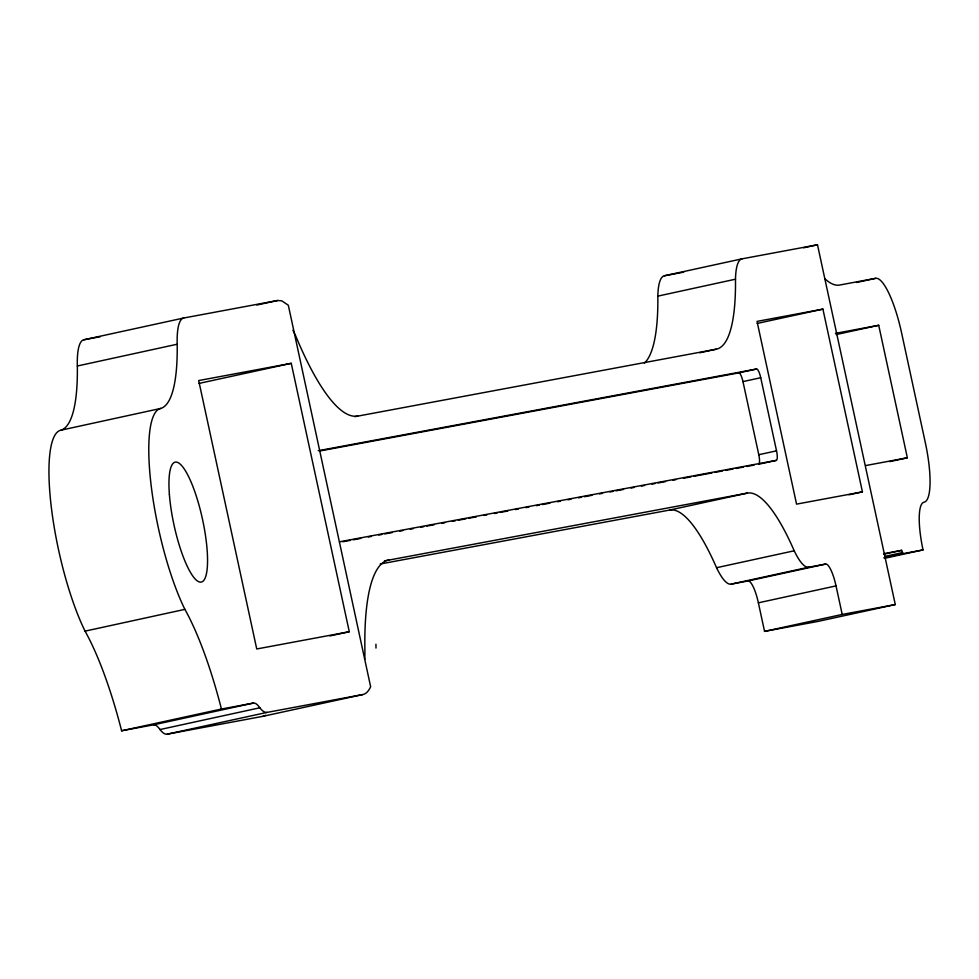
<?xml version="1.0" encoding="UTF-8"?>
<svg xmlns="http://www.w3.org/2000/svg" width="979" height="979" viewBox="0 0 979 979"><rect width="100%" height="100%" fill="white"/><g stroke="black" fill="none" stroke-linecap="round" stroke-linejoin="round"><path stroke-width="1.47" d="M83.925 339.762L183.758 318.004L277.669 300.492L281.793 300.847L288.315 305.228L370.637 686.732A128.543 30.447 77.7 0 1 362.732 694.564L262.898 716.334L167.189 734.177A58.434 13.841 77.7 0 1 160.005 729.551A46.747 11.075 77.7 0 0 153.519 724.839L121.604 730.787A163.603 38.744 77.7 0 0 85.063 631.137A116.856 27.681 77.7 0 1 51.3 507.073A116.856 27.681 77.7 0 1 61.004 430.185A169.44 40.127 77.7 0 0 77.341 365.999A64.271 15.223 77.7 0 1 83.925 339.762L100.323 336.703M256.804 305.044L277.669 300.492M77.341 365.999L177.187 344.229A64.271 15.223 77.7 0 1 183.758 318.004M644.402 363.087A186.977 44.288 77.7 0 0 657.839 296.123A64.271 15.223 77.7 0 1 664.447 275.76L742.094 258.823L817.489 244.774L895.283 604.557L817.636 621.481L764.55 631.382L758.382 602.819A23.374 5.531 77.7 0 0 748.005 580.988L731.117 584.145A64.271 15.223 77.7 0 1 716.555 567.71A186.977 44.288 77.7 0 0 669.685 510.047L380.268 563.99M803.624 247.797L817.489 244.774M198.859 383.45L291.252 363.319L349.283 631.724L329.911 635.946M657.839 296.123L735.486 279.199A64.271 15.223 77.7 0 1 742.094 258.823M61.004 430.185L160.837 408.414A169.44 40.127 77.7 0 0 177.187 344.229M856.552 282.49L875.642 278.33A58.434 13.841 77.7 0 1 901.598 332.909L925.302 442.557A58.434 13.841 77.7 0 1 924.041 502.203A46.747 11.075 77.7 0 0 923.038 549.917L884.857 558.238M757.208 323.437L822.911 309.119L862.426 491.862L848.989 494.787M354.716 416.687L716.224 349.197A186.977 44.288 77.7 0 0 735.486 279.199M699.801 352.783L716.224 349.197M836.139 334.573L878.714 325.285L907.362 457.78L889.74 461.623M738.827 372.877L756.571 369.01A9.349 2.215 77.7 0 1 760.732 377.735L776.531 450.842A9.349 2.215 77.7 0 1 776.335 460.375L758.578 464.254A9.349 2.215 77.7 0 0 758.786 454.709L742.975 381.602A9.349 2.215 77.7 0 0 738.827 372.877L319.998 450.952M742.975 381.602L760.732 377.735M758.786 454.709L776.531 450.842M384.453 560.906L747.332 493.11A186.977 44.288 77.7 0 1 794.214 550.785A64.271 15.223 77.7 0 0 808.776 567.208L825.652 564.063A23.374 5.531 77.7 0 1 836.029 585.895L842.209 614.445L895.283 604.557M85.063 631.137L184.896 609.366A163.603 38.744 77.7 0 1 221.438 709.029L253.353 703.081A46.747 11.075 77.7 0 1 259.839 707.78A58.434 13.841 77.7 0 0 267.022 712.406L362.732 694.564M669.685 510.047L747.332 493.11M716.555 567.71L794.214 550.785M731.117 584.145L808.776 567.208M748.005 580.988L825.652 564.063M883.988 554.187L901.61 550.345L902.895 553.673L923.038 549.917M885.028 556.366L902.65 552.523M883.804 557.834L902.895 553.673M121.604 730.787L221.438 709.029M153.519 724.839L253.353 703.081M160.005 729.551L259.839 707.78M758.382 602.819L836.029 585.895M167.189 734.177L267.022 712.406M764.55 631.382L842.209 614.445M664.447 275.76L683.672 272.174M291.252 363.319L198.7 380.562L256.743 648.979L349.283 631.724M875.642 278.33L839.59 285.048A175.29 41.51 77.7 0 1 825.162 279.015M822.911 309.119L757.036 321.393L796.551 504.136L862.426 491.862M835.43 333.362L878.714 325.285M318.236 450.719L756.571 369.01M339.493 541.815L776.335 460.375M342.76 541.766L350.262 540.371M353.272 539.808L360.774 538.413M368.275 537.006L371.286 536.443M378.787 535.048L381.786 534.485M384.796 533.934L392.298 532.527M399.799 531.132L402.81 530.569M410.311 529.174L413.309 528.611M420.823 527.216L423.821 526.653M426.82 526.09L434.333 524.695M441.835 523.3L444.833 522.737M452.347 521.342L455.345 520.779M458.343 520.216L465.857 518.821M468.855 518.258L476.357 516.863M483.871 515.456L486.869 514.905M494.383 513.498L497.381 512.947M500.379 512.384L507.893 510.989M515.395 509.582L518.393 509.019M525.907 507.624L528.905 507.061M536.406 505.666L539.417 505.103M542.415 504.552L549.917 503.145M557.43 501.75L560.429 501.187M567.93 499.792L570.941 499.229M578.442 497.834L581.44 497.271M584.451 496.708L591.952 495.313M599.454 493.918L602.464 493.355M609.966 491.96L612.964 491.397M615.975 490.834L623.476 489.439M630.978 488.031L633.988 487.481M641.49 486.073L644.488 485.523M652.002 484.115L655 483.565M658.01 483.002L665.512 481.595M673.014 480.199L676.024 479.637M683.526 478.241L691.027 476.846M694.038 476.283L712.051 472.93M715.049 472.367L722.551 470.96M725.561 470.409L733.063 469.002M736.061 468.451L743.575 467.044M746.573 466.493L754.075 465.086M865.571 465.576L907.362 457.78M901.61 550.345L884.184 553.588A23.374 5.531 77.7 0 0 883.523 553.918M375.936 644.231L375.985 648.074M184.896 609.366A116.856 27.681 77.7 0 1 151.133 485.303A116.856 27.681 77.7 0 1 160.837 408.414M357.702 416.038A233.712 55.35 77.7 0 1 295.572 335.613A127.955 30.3 77.7 0 0 292.941 330.29M265.578 715.257A128.543 30.447 77.7 0 1 262.898 716.334M364.763 659.308A128.543 30.447 77.7 0 0 364.898 650.484L364.824 644.158A233.712 55.35 77.7 0 1 388.932 559.927M169.391 494.456A61.347 14.526 77.7 0 0 201.221 582.089A61.347 14.526 77.7 0 0 194.148 489.843A61.347 14.526 77.7 0 0 169.391 494.456"/></g></svg>
